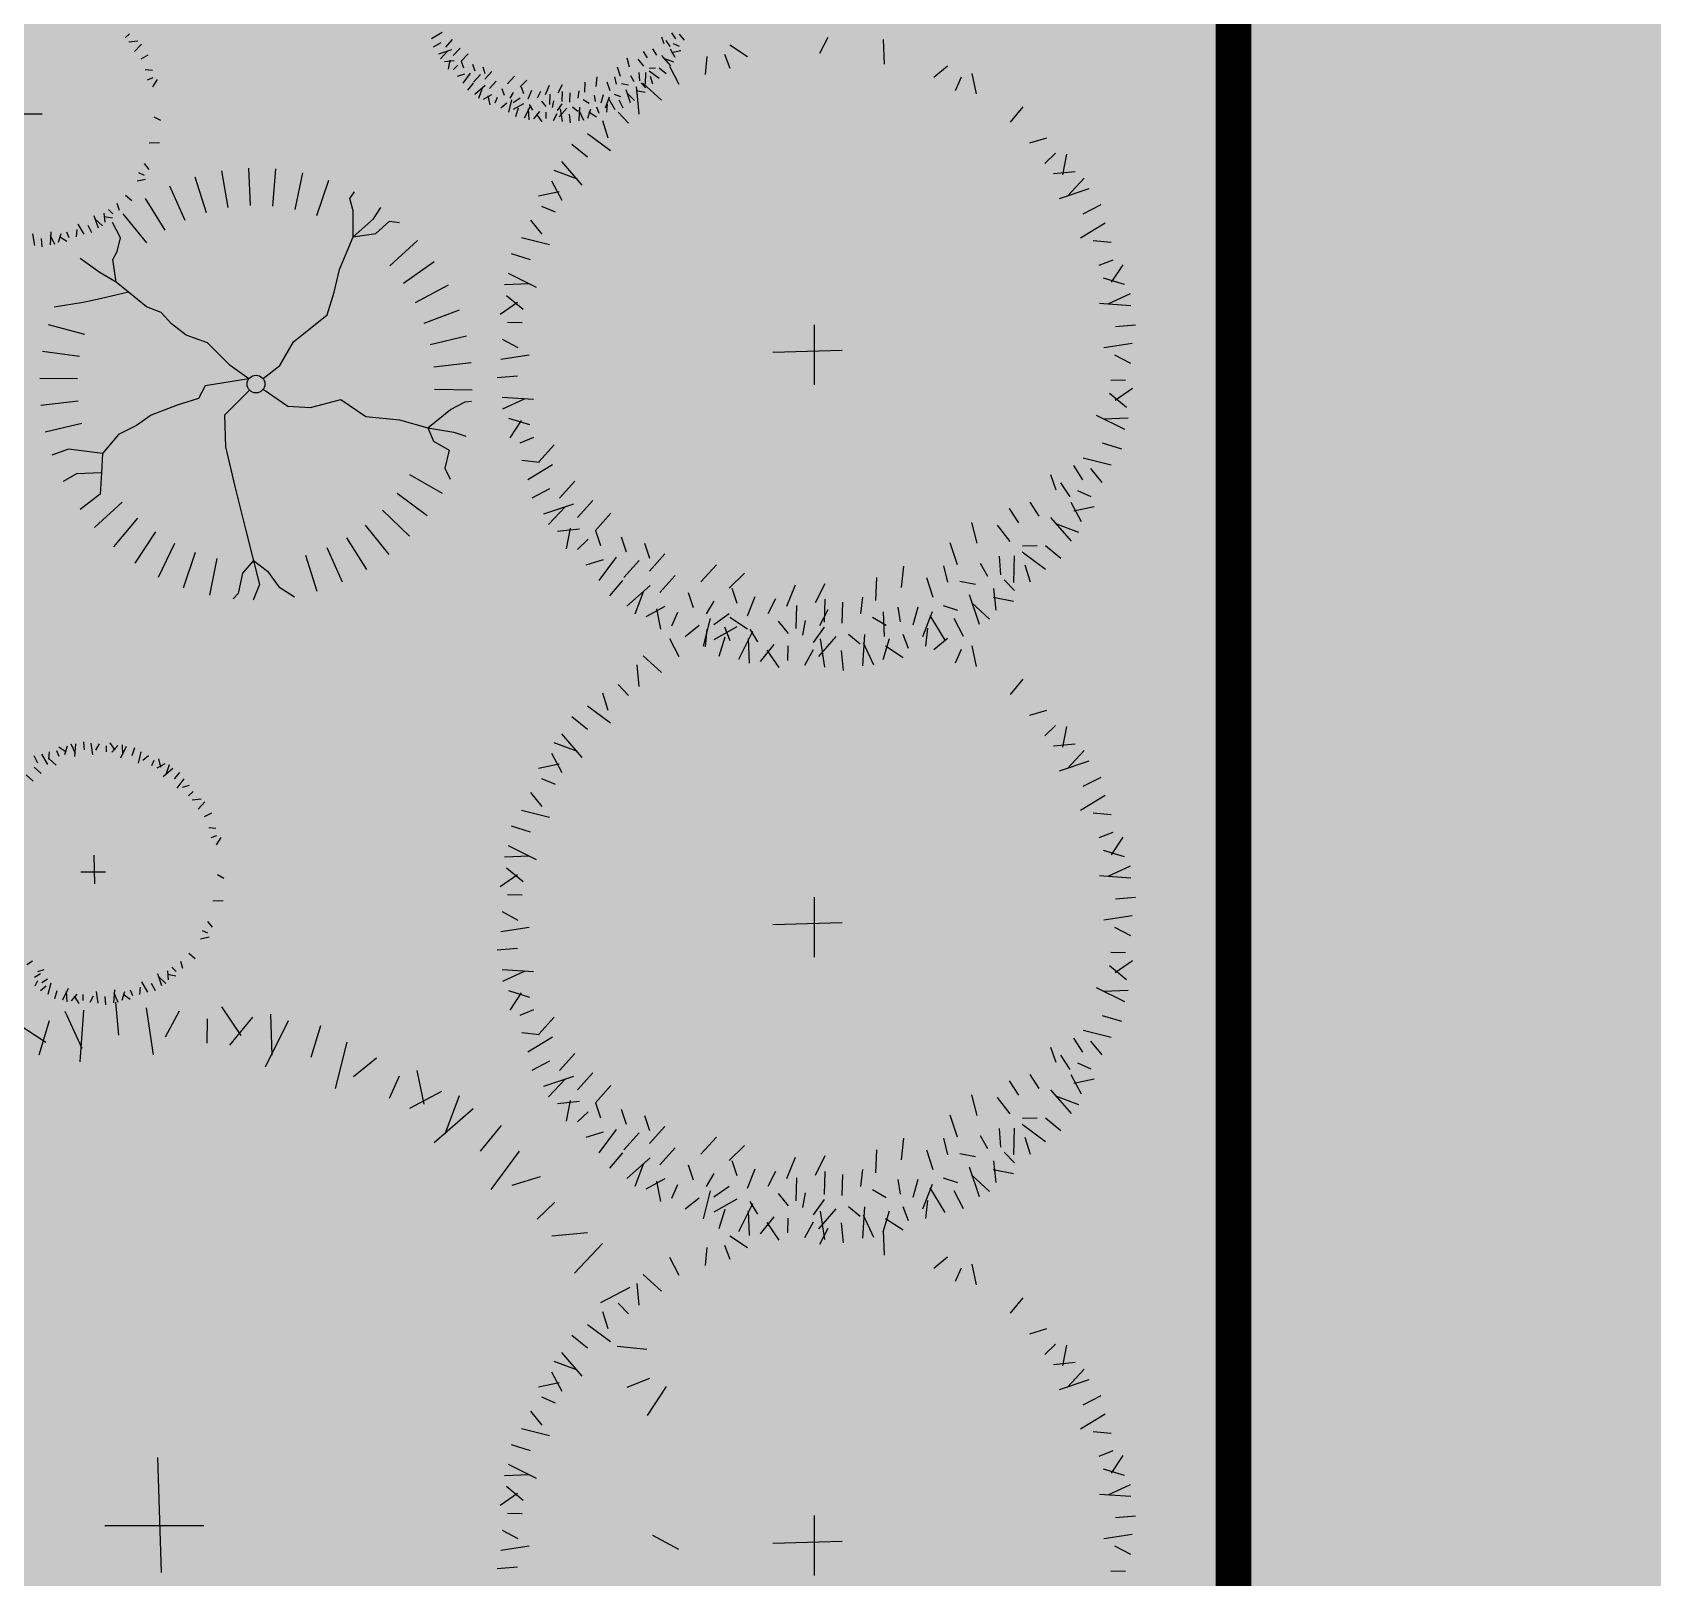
# Model space of a CAD drawing. Header units: millimetres. Extents: x 216896 to 446004, y 63591 to 243769.
# Drawn here: x 311121 to 313387, y 189688 to 191848 of the extents above; entities that cross this region are included whole.
import ezdxf

# ---------------------------------------------------------------- set-up
doc = ezdxf.new("R2010")
doc.units = ezdxf.units.MM
for name, color, linetype, true_color in [('green', 7, 'Continuous', 0x45e718), ('hatch', 7, 'Continuous', 0x515350), ('shadov', 7, 'Continuous', 0x2a3c34), ('trees', 7, 'Continuous', 0x547000)]:
    doc.layers.add(name, color=color, linetype=linetype, true_color=true_color)
doc.layers.add('wall', color=5, linetype='Continuous', lineweight=40)

msp = doc.modelspace()

# ---------------------------------------------------------------- hatches: boundary and pattern name
at = {"layer": 'hatch'}
h = msp.add_hatch(color=256, dxfattribs=at)
h.dxf.hatch_style = 1
h.paths.add_polyline_path([(312801.2, 225349), (334247.5, 225349), (334247.5, 213300), (335983.2, 213300), (335983.3, 198150.6), (333876.2, 198150.6), (333876.2, 178150), (331284.9, 178150), (331284.9, 168225), (309333.4, 168225), (309333.4, 178300), (312801.2, 178300)])
at = {"layer": 'shadov', "ltscale": 0.1}
h = msp.add_hatch(dxfattribs=at)
h.set_pattern_fill('DOTS', color=256, scale=0.001)
h.paths.add_polyline_path([(301407.1, 217899.8), (312801.2, 225349), (312801.2, 212348), (312876.2, 207772.5), (312801.2, 178300), (309333.4, 178300), (309333.4, 168225), (331284.9, 168225), (319890.8, 160775.8), (297939.4, 160775.8), (297939.4, 170850.8), (301375.7, 173101.6)])

# ---------------------------------------------------------------- linework, layer by layer
at = {"layer": 'green'}
for p, q in [((311250.9, 191840.2), (311257.1, 191846.1)), ((311268.6, 191835.5), (311256, 191834.2)), ((311273.7, 191831.7), (311264, 191821.3)), ((311694.5, 191847.8), (311679.3, 191838.7)), ((311692.7, 191833.2), (311681.8, 191827.4)), ((311708.3, 191837.9), (311698.8, 191827.3)), ((312001.1, 191841.8), (312004.2, 191832.6)), ((312007.3, 191836.8), (312012.9, 191828.1)), ((312015.2, 191847.4), (312020.8, 191838.7)), ((312017.5, 191832.2), (312025.9, 191828.5)), ((312025.7, 191845.5), (312032.7, 191837)), ((311273.2, 191811.1), (311283.4, 191816.5)), ((311707.4, 191823.7), (311689.1, 191817.5)), ((311692.2, 191811.1), (311702.5, 191822.3)), ((311697.7, 191807.2), (311711, 191808.5)), ((311703.2, 191796.3), (311705.6, 191809)), ((311719.4, 191826), (311709.9, 191815.5)), ((311730.5, 191818.1), (311721, 191807.6)), ((311952.4, 191812.5), (311955.7, 191799.6)), ((311968.1, 191810.7), (311976.1, 191800.7)), ((311975.6, 191821), (311981.2, 191812.3)), ((311988.3, 191825), (311993.9, 191816.2)), ((312001.1, 191815.5), (312013.7, 191801)), ((312018.5, 191806.2), (312004.2, 191811.5)), ((312020.1, 191812.8), (312013.7, 191824.7)), ((312028, 191822.1), (312015.3, 191819.4)), ((311278.9, 191795.9), (311289.2, 191794.9)), ((311716.5, 191802.1), (311709.9, 191795.8)), ((311725.7, 191789.4), (311715.2, 191786.3)), ((311721, 191807.6), (311724.1, 191798.3)), ((311733.6, 191791), (311723.1, 191776.8)), ((311736.8, 191803.6), (311740, 191794.4)), ((311747.9, 191789.1), (311738.4, 191778.5)), ((311751, 191799.6), (311754.2, 191790.4)), ((311763.7, 191793.1), (311754.2, 191782.5)), ((311795.4, 191786.5), (311785.9, 191775.9)), ((311910.6, 191785.7), (311909.2, 191772.5)), ((311935.3, 191785.8), (311937.6, 191775.6)), ((311939.2, 191800), (311943.5, 191786.5)), ((311957.8, 191787.5), (311962.3, 191779.4)), ((311969.4, 191791.7), (311970.3, 191780.2)), ((311978.6, 191791.9), (311978.3, 191775.6)), ((311983.7, 191798.1), (311992.9, 191798.2)), ((311983.7, 191794.4), (311997.9, 191783.8)), ((311985.2, 191786.5), (311988.4, 191775.9)), ((311997.9, 191798.3), (312007.4, 191790.4)), ((311282.3, 191781.6), (311290.3, 191784.8)), ((311295.9, 191781.9), (311289.3, 191771.7)), ((311737.6, 191776.8), (311729.7, 191767.3)), ((311754.7, 191773.6), (311740.2, 191760.9)), ((311745.5, 191756.2), (311750.8, 191770.4)), ((311770, 191779.9), (311760.5, 191769.3)), ((311777.9, 191769.3), (311781.1, 191760.1)), ((311793.8, 191764), (311789, 191756.1)), ((311812.8, 191781.2), (311803.3, 191772)), ((311804.9, 191772), (311808, 191762.7)), ((311819.1, 191766.7), (311814.3, 191754.8)), ((311831.8, 191765.4), (311827, 191756.1)), ((311843.9, 191773.8), (311838.6, 191760.7)), ((311862.1, 191774.8), (311856.3, 191762.9)), ((311862.2, 191765.3), (311861.7, 191751.2)), ((311873, 191763.3), (311872.6, 191750.6)), ((311885.3, 191766.4), (311884, 191756.1)), ((311893.8, 191778.5), (311893.3, 191764.3)), ((311924.7, 191778.6), (311928.7, 191766.5)), ((311945.3, 191776.4), (311954.9, 191774.5)), ((311951, 191768.1), (311957.1, 191749.9)), ((311963.5, 191752.9), (311952.4, 191763.2)), ((311978.4, 191763.9), (311965.7, 191766.3)), ((311967.5, 191758.4), (311966.2, 191771.8)), ((311972.6, 191777.2), (311978.9, 191770.6)), ((311752.1, 191754.6), (311764, 191760.9)), ((311761.3, 191746.7), (311758.7, 191759.4)), ((311771.4, 191757.1), (311767.8, 191748.8)), ((311784.8, 191749), (311776.3, 191742)), ((311791.5, 191753.5), (311787.2, 191736.3)), ((311803.3, 191756.1), (311793.8, 191749.5)), ((311808, 191748.2), (311793.8, 191740.3)), ((311800.6, 191741.8), (311796.9, 191730)), ((311817.7, 191745.4), (311809.1, 191728.2)), ((311815.8, 191725.8), (311815.2, 191741)), ((311815.9, 191746.9), (311820.7, 191739)), ((311833.4, 191751.7), (311839.5, 191744.2)), ((311844.8, 191761.4), (311844.3, 191747.2)), ((311850.1, 191752.2), (311848.3, 191743.1)), ((311861.7, 191748), (311855, 191738.6)), ((311868.9, 191742.2), (311858.2, 191729.9)), ((311859.3, 191740.9), (311862, 191723.4)), ((311876.8, 191743.7), (311883.9, 191737.9)), ((311886.6, 191743.5), (311885.3, 191724.3)), ((311891.5, 191754.2), (311899.9, 191749.2)), ((311898.1, 191728.2), (311902.1, 191741.1)), ((311907, 191760.3), (311908.5, 191751.2)), ((311910, 191743.7), (311913.4, 191735.2)), ((311919.4, 191760.4), (311916.4, 191749.2)), ((311928.1, 191757.4), (311922.3, 191742.2)), ((311925.3, 191747.4), (311924.1, 191736.4)), ((311926.8, 191755.3), (311935.9, 191740.1)), ((311935, 191761.4), (311943.7, 191758.4)), ((311941.5, 191753.5), (311947.2, 191742.5)), ((311134.8, 191733.4), (311100.2, 191733.4)), ((311291.2, 191730), (311300.3, 191725.1)), ((311822.5, 191726.9), (311831, 191737.3)), ((311834, 191723.1), (311826.8, 191733.8)), ((311839.4, 191736.6), (311839.2, 191727.5)), ((311854.9, 191734.2), (311849.7, 191724.5)), ((311872.2, 191733.6), (311873.3, 191721.3)), ((311892.4, 191724.7), (311886, 191738.5)), ((311910.3, 191729.2), (311899.4, 191736.2)), ((311299.1, 191693.4), (311284.8, 191692.9)), ((311269.8, 191651.9), (311277.6, 191648.5)), ((311277.4, 191664.4), (311283.9, 191656.4)), ((311279.5, 191642.4), (311267.7, 191640)), ((311239.5, 191609.1), (311242.5, 191599.2)), ((311251.4, 191620.2), (311260.3, 191612.8)), ((311207.4, 191591.9), (311213.2, 191574.8)), ((311219.2, 191577.7), (311208.8, 191587.4)), ((311233.1, 191588), (311221.2, 191590.2)), ((311222.9, 191582.8), (311221.7, 191595.4)), ((311227.7, 191600.5), (311233.6, 191594.3)), ((311121.6, 191566.4), (311124.1, 191550)), ((311133.7, 191559.6), (311134.7, 191548.1)), ((311147.1, 191568.9), (311145.9, 191550.9)), ((311152.5, 191551.3), (311146.6, 191564.2)), ((311158, 191554.6), (311161.6, 191566.6)), ((311169.3, 191555.4), (311159.2, 191562.1)), ((311169.1, 191569), (311172.2, 191561.1)), ((311183.4, 191572.5), (311182.3, 191562.2)), ((311184.8, 191579.9), (311193.4, 191565.7)), ((311198.6, 191578.2), (311203.9, 191568)), ((311129.1, 190826.2), (311123.8, 190836.4)), ((311142.9, 190824.5), (311134.3, 190838.7)), ((311144.3, 190831.9), (311145.4, 190842.2)), ((311158.6, 190835.4), (311155.5, 190843.3)), ((311158.4, 190849), (311168.5, 190842.3)), ((311169.7, 190849.8), (311166.1, 190837.8)), ((311175.1, 190853.2), (311181.1, 190840.2)), ((311180.6, 190835.5), (311181.8, 190853.5)), ((311194, 190844.8), (311193, 190856.3)), ((311206, 190838), (311203.6, 190854.4)), ((311210.2, 190844.3), (311215.1, 190853.3)), ((311224.7, 190842), (311224.9, 190850.5)), ((311229.7, 190854.6), (311236.6, 190844.6)), ((311240.6, 190851.1), (311232.6, 190841.4)), ((311245.1, 190833.7), (311253.1, 190849.9)), ((311246.8, 190852.1), (311247.4, 190837.9)), ((311261, 190837.1), (311264.5, 190848.2)), ((311269.6, 190826.2), (311273.6, 190842.3)), ((311275.8, 190830.4), (311283.8, 190836.9)), ((311133.5, 190811.6), (311123.7, 190820.5)), ((311154.5, 190823.5), (311144.7, 190832.4)), ((311288.4, 190822.8), (311291.8, 190830.6)), ((311306.5, 190825.1), (311295.3, 190819.2)), ((311297.8, 190832.5), (311300.3, 190820.7)), ((311304, 190807.4), (311317.6, 190819.2)), ((311312.6, 190823.7), (311307.7, 190810.3)), ((311320, 190804.4), (311327.4, 190813.3)), ((311122.4, 190801.2), (311112.6, 190810.1)), ((311323.7, 190791.1), (311333.6, 190804.4)), ((311331.1, 190792.5), (311341, 190795.5)), ((311339.8, 190780.7), (311346, 190786.6)), ((311357.4, 190775.9), (311344.9, 190774.7)), ((311362.6, 190772.2), (311352.9, 190761.8)), ((311362, 190751.6), (311372.3, 190757)), ((311367.8, 190736.4), (311378, 190735.3)), ((311371.2, 190722.1), (311379.2, 190725.2)), ((311384.8, 190722.3), (311378.2, 190712.2)), ((311208.8, 190657.5), (311207.6, 190697.5)), ((311223.7, 190673.8), (311189.1, 190673.8)), ((311380.1, 190670.5), (311389.2, 190665.6)), ((311387.9, 190633.9), (311373.7, 190633.4)), ((311358.6, 190592.4), (311366.4, 190588.9)), ((311366.3, 190604.9), (311372.8, 190596.9)), ((311368.4, 190582.9), (311356.5, 190580.4)), ((311121.5, 190549.5), (311113.3, 190544.3)), ((311316.5, 190540.9), (311322.4, 190534.8)), ((311328.4, 190549.6), (311331.3, 190539.7)), ((311340.2, 190560.7), (311349.1, 190553.3)), ((311132.6, 190531.7), (311124.4, 190526.5)), ((311128.2, 190522.1), (311124.8, 190514.3)), ((311137.2, 190537.5), (311128.6, 190534.6)), ((311142.4, 190524.3), (311134.3, 190519.1)), ((311147, 190518.7), (311143, 190502.6)), ((311273.7, 190520.4), (311282.2, 190506.2)), ((311287.4, 190518.7), (311292.8, 190508.5)), ((311296.3, 190532.4), (311302, 190515.3)), ((311308, 190518.2), (311297.6, 190527.8)), ((311321.9, 190528.5), (311310, 190530.7)), ((311311.8, 190523.3), (311310.5, 190535.8)), ((311140.7, 190514.5), (311132.7, 190508)), ((311155.5, 190507.8), (311152.1, 190496.7)), ((311171.5, 190511.2), (311163.5, 190495)), ((311169.7, 190492.8), (311169.2, 190507)), ((311176, 190493.8), (311184, 190503.5)), ((311186.8, 190490.3), (311180, 190500.3)), ((311191.8, 190502.9), (311191.6, 190494.4)), ((311206.3, 190500.6), (311201.4, 190491.6)), ((311210.5, 190506.9), (311212.9, 190490.5)), ((311222.5, 190500.1), (311223.6, 190488.6)), ((311236, 190509.4), (311234.8, 190491.4)), ((311241.4, 190491.7), (311235.5, 190504.7)), ((311246.8, 190495.1), (311250.5, 190507.1)), ((311258.2, 190495.9), (311248, 190502.6)), ((311258, 190509.5), (311261.1, 190501.6)), ((311272.2, 190513), (311271.2, 190502.7))]:
    msp.add_line(p, q, dxfattribs=at)
at = {"layer": 'trees'}
for p, q in [((312222.5, 191819), (312234.4, 191841.1)), ((312311.3, 191838), (312312.7, 191803.5)), ((312062.6, 191789.1), (312065.1, 191814)), ((312097.2, 191797.5), (312089.6, 191816.8)), ((312096.7, 191830.5), (312121.3, 191814.4)), ((312025.7, 191775.2), (312012.6, 191800.1)), ((312381.8, 191785.5), (312401.2, 191801.3)), ((312412.2, 191766.9), (312420.5, 191785.9)), ((312435.1, 191790.6), (312441.1, 191761.8)), ((311966.6, 191764), (311969.5, 191733.6)), ((311975.6, 191776.5), (312000.9, 191753)), ((312489.1, 191722.3), (312507, 191743.8)), ((311926.3, 191700.2), (311919.1, 191724.2)), ((311955, 191721.2), (311940.6, 191736.2)), ((311929.9, 191682.3), (311897.5, 191706.2)), ((312516, 191693.5), (312540, 191700.7)), ((311897.5, 191673.3), (311875.9, 191691.3)), ((312537, 191664.7), (312552, 191679.1)), ((312567.3, 191677.8), (312561.8, 191649)), ((311385.6, 191654.6), (311394.7, 191602.9)), ((311423.3, 191658.3), (311426, 191605.9)), ((311461.3, 191657.3), (311457.3, 191604.9)), ((311498.8, 191651.5), (311488.3, 191600.1)), ((311850.7, 191655.3), (311883.1, 191643.3)), ((311890.3, 191634.3), (311861.5, 191667.3)), ((312579.8, 191653.2), (312549.4, 191650.2)), ((311312.9, 191633.2), (311334.6, 191585.4)), ((311348.6, 191646.2), (311364.1, 191596.1)), ((311535.3, 191641), (311518.4, 191591.3)), ((311847.1, 191640.3), (311861.5, 191613.3)), ((312557.8, 191615.6), (312599.2, 191629.6)), ((312592.3, 191644.1), (312568.8, 191618.8)), ((311279.2, 191615.8), (311306.7, 191571.2)), ((311565.3, 191615.7), (311571.8, 191625.2)), ((311570, 191598.4), (311565.3, 191615.7)), ((311829.2, 191619.3), (311857.9, 191625.3)), ((311852.9, 191596.4), (311833.8, 191604.7)), ((312591, 191594.1), (312615.9, 191607.1)), ((311244.7, 191560.5), (311233.1, 191582.1)), ((311247.9, 191594.4), (311280.8, 191553.5)), ((311570, 191562.1), (311570, 191598.4)), ((311570, 191562.1), (311598.4, 191587.3)), ((311598.4, 191587.3), (311608.6, 191603)), ((311601.6, 191566.8), (311620.5, 191584.2)), ((311620.5, 191584.2), (311634.9, 191582)), ((311834.3, 191566), (311818.5, 191585.4)), ((312586.9, 191560.7), (312621.4, 191581.5)), ((311239.9, 191541.5), (311244.7, 191560.5)), ((311551, 191516.3), (311570, 191562.1)), ((311570, 191562.1), (311601.6, 191566.8)), ((311844.5, 191550.7), (311805.4, 191560.5)), ((311233.6, 191530.5), (311239.9, 191541.5)), ((311659.9, 191557), (311621.2, 191521.6)), ((311818.1, 191530.1), (311791.2, 191538.4)), ((312604.9, 191557.2), (312629.8, 191554.6)), ((311216.2, 191511.6), (311188.1, 191531.9)), ((311238.3, 191498.9), (311233.6, 191530.5)), ((311543.2, 191484.7), (311551, 191516.3)), ((311683.3, 191527.1), (311640.4, 191496.8)), ((312613.3, 191522.6), (312632.6, 191530.1)), ((312646.3, 191523.1), (312630.2, 191498.5)), ((311238.3, 191498.9), (311216.2, 191511.6)), ((311255.7, 191484.7), (311238.3, 191498.9)), ((311702.7, 191494.5), (311656.4, 191469.8)), ((311781.7, 191495.6), (311816.2, 191496.9)), ((311826.3, 191491.3), (311787.1, 191510.8)), ((312648.4, 191495.5), (312619.1, 191504.4)), ((311192.5, 191470.5), (311151.5, 191463.7)), ((311216.2, 191475.2), (311192.5, 191470.5)), ((311255.7, 191484.7), (311216.2, 191475.2)), ((311281, 191464.2), (311255.7, 191484.7)), ((311533.7, 191453.2), (311543.2, 191484.7)), ((311775.6, 191454.1), (311799.9, 191470.6)), ((311784.2, 191480.3), (311807.8, 191460.9)), ((312613.6, 191469.3), (312657.3, 191466.3)), ((312656.4, 191482.4), (312625.1, 191468)), ((311301.5, 191456.3), (311281, 191464.2)), ((311315.7, 191440.5), (311301.5, 191456.3)), ((311486.3, 191415.3), (311533.7, 191453.2)), ((311717.9, 191459.7), (311668.9, 191441)), ((311143.5, 191439.5), (311194.1, 191425.8)), ((311336.3, 191424.7), (311315.7, 191440.5)), ((311366.3, 191413.7), (311336.3, 191424.7)), ((311728.6, 191423.3), (311677.7, 191410.9)), ((311806.3, 191441.9), (311785.5, 191442.3)), ((312214.4, 191439.3), (312214.4, 191355.4)), ((312636.1, 191436.6), (312664.1, 191439.2)), ((311135.3, 191402.4), (311187.3, 191395.2)), ((311397.9, 191382.1), (311366.3, 191413.7)), ((311467.3, 191382.1), (311486.3, 191415.3)), ((311800.7, 191406.7), (311778.7, 191418.6)), ((312254, 191403.4), (312156.9, 191400.4)), ((312619.6, 191407.4), (312659.4, 191413.3)), ((311423.9, 191363.5), (311397.9, 191382.1)), ((311443.8, 191363.9), (311467.3, 191382.1)), ((311734.7, 191385.9), (311682.6, 191380)), ((311816, 191396.6), (311776.2, 191390.6)), ((312634.8, 191397.2), (312656.9, 191385.4)), ((311131.9, 191364.6), (311184.3, 191364)), ((311423.9, 191363.5), (311363.1, 191353.7)), ((311799.5, 191367.3), (311771.5, 191364.8)), ((312629.3, 191362), (312650.1, 191361.6)), ((311133.2, 191326.7), (311185.3, 191332.6)), ((311353.6, 191336.3), (311323.6, 191326.9)), ((311363.1, 191353.7), (311353.6, 191336.3)), ((311425.1, 191347.5), (311390, 191312.7)), ((311444.2, 191349.2), (311478.4, 191325.3)), ((311510, 191323.7), (311552.6, 191334.8)), ((311552.6, 191334.8), (311587.4, 191311.1)), ((311736.1, 191347.9), (311683.6, 191348.6)), ((311726.3, 191331.6), (311735.2, 191332.3)), ((311821.9, 191334.7), (311778.3, 191337.7)), ((311779.1, 191321.6), (311810.5, 191336)), ((312651.4, 191323.6), (312627.8, 191343)), ((312660, 191349.9), (312635.7, 191333.3)), ((311287.3, 191312.7), (311266.8, 191298.5)), ((311323.6, 191326.9), (311287.3, 191312.7)), ((311390, 191312.7), (311391.5, 191268.5)), ((311478.4, 191325.3), (311510, 191323.7)), ((311587.4, 191311.1), (311634.7, 191306.4)), ((311674.2, 191295.3), (311705.8, 191320.6)), ((311705.8, 191320.6), (311726.3, 191331.6)), ((312609.2, 191312.7), (312648.4, 191293.2)), ((311139.3, 191289.3), (311190.3, 191301.6)), ((311266.8, 191298.5), (311241.5, 191285.8)), ((311634.7, 191306.4), (311674.2, 191295.3)), ((311674.2, 191295.3), (311682.1, 191276.4)), ((311674.2, 191295.3), (311710.6, 191289)), ((311710.6, 191289), (311727.3, 191283.6)), ((311787.2, 191308.4), (311816.4, 191299.5)), ((311789.3, 191280.9), (311805.4, 191305.5)), ((312653.8, 191308.4), (312619.3, 191307.1)), ((311172, 191265.3), (311148.6, 191256.9)), ((311219.4, 191259), (311172, 191265.3)), ((311241.5, 191285.8), (311219.4, 191259)), ((311391.5, 191268.5), (311404.2, 191213.2)), ((311682.1, 191276.4), (311704.2, 191263.7)), ((311822.3, 191281.4), (311802.9, 191273.8)), ((311851.2, 191271.5), (311829.6, 191247.6)), ((312617.5, 191273.9), (312644.3, 191265.6)), ((311219.4, 191259), (311217.8, 191232.2)), ((311704.2, 191263.7), (311697.9, 191238.5)), ((311830.7, 191246.8), (311805.8, 191249.3)), ((311848.6, 191243.2), (311814.1, 191222.5)), ((312577.3, 191242.2), (312590.1, 191222.4)), ((312591, 191253.2), (312630.1, 191243.5)), ((311183.1, 191230.6), (311164.2, 191220)), ((311217.8, 191232.2), (311183.1, 191230.6)), ((311217.8, 191232.2), (311216.2, 191202.2)), ((311694.7, 191203.4), (311649, 191229.3)), ((311697.9, 191238.5), (311705.4, 191223.5)), ((311880, 191220.6), (311858.4, 191196.6)), ((312545.3, 191229.6), (312552.5, 191208.6)), ((312601.2, 191238), (312617.1, 191218.6)), ((311216.2, 191202.2), (311188, 191180.7)), ((311404.2, 191213.2), (311420, 191151.7)), ((311673.5, 191172), (311631.4, 191203.3)), ((311844.6, 191209.9), (311819.7, 191196.8)), ((312559.3, 191218.2), (312572.1, 191198.4)), ((312582.7, 191207.6), (312601.7, 191199.3)), ((311208, 191155.6), (311246.7, 191191)), ((311648.5, 191143.4), (311610.7, 191179.8)), ((311877.8, 191188.3), (311836.3, 191174.4)), ((311843.3, 191159.8), (311866.7, 191185.1)), ((311905.2, 191193.6), (311883.6, 191169.6)), ((311930.3, 191175.6), (311908.7, 191151.7)), ((312487.4, 191182.3), (312500.2, 191162.4)), ((312516.2, 191191.2), (312529, 191171.4)), ((312588.4, 191163.7), (312574, 191190.6)), ((312606.4, 191184.6), (312577.6, 191178.6)), ((311235, 191128.9), (311268.9, 191168.8)), ((311420, 191151.7), (311438.9, 191075.9)), ((311620.1, 191118.2), (311587.2, 191159.1)), ((311855.8, 191150.8), (311886.2, 191153.7)), ((311868.3, 191126.1), (311873.7, 191155)), ((311908.7, 191151.7), (311915.9, 191130.7)), ((312434.7, 191162.9), (312442.1, 191133.7)), ((312470.4, 191158.8), (312488.4, 191136)), ((312545.3, 191169.6), (312574, 191136.7)), ((312584.8, 191148.7), (312552.5, 191160.7)), ((311265, 191105.7), (311293.7, 191149.6)), ((311297.8, 191086.5), (311320.7, 191133.7)), ((311588.8, 191096.8), (311561.2, 191141.4)), ((311898.5, 191139.2), (311883.6, 191124.8)), ((311944.7, 191142.7), (311951.9, 191121.7)), ((311977.1, 191133.7), (311984.3, 191112.7)), ((312404.5, 191134.6), (312414.5, 191103.9)), ((312505.8, 191130.1), (312526.7, 191130.5)), ((312538.1, 191130.7), (312559.6, 191112.7)), ((311332.7, 191071.6), (311349.5, 191121.3)), ((311369.2, 191061.1), (311379.6, 191112.5)), ((311430.5, 191109.7), (311415.2, 191091.7)), ((311430.5, 191109.7), (311450, 191094.8)), ((311519.4, 191066.4), (311503.8, 191116.5)), ((311555, 191079.4), (311533.3, 191127.1)), ((311919.5, 191110.5), (311895.5, 191103.3)), ((311937.5, 191114.1), (311913.5, 191081.7)), ((311969.9, 191109.7), (311948.3, 191085.7)), ((312005.8, 191118.7), (311984.3, 191094.7)), ((312446.9, 191106), (312457, 191087.7)), ((312473.2, 191115.7), (312475.4, 191089.5)), ((312494.2, 191116.1), (312493.6, 191079)), ((312505.7, 191121.7), (312538.1, 191097.7)), ((311415.2, 191091.7), (311408.9, 191063.3)), ((311450, 191094.8), (311465.8, 191072.7)), ((312020.2, 191088.7), (311998.7, 191064.8)), ((312077.8, 191103.7), (312056.2, 191079.8)), ((312117.3, 191091.7), (312095.7, 191070.8)), ((312301.6, 191085.7), (312300.4, 191053.5)), ((312339.6, 191101.9), (312336.5, 191072)), ((312371.8, 191085.9), (312380.8, 191058.4)), ((312395.7, 191102.1), (312401, 191079.1)), ((312509.3, 191103.7), (312516.5, 191079.8)), ((311408.9, 191063.3), (311402.1, 191055.8)), ((311438.9, 191075.9), (311430, 191054.1)), ((311465.8, 191072.7), (311487.7, 191058.9)), ((311946.5, 191081.7), (311928.5, 191060.1)), ((311985.4, 191074.5), (311952.5, 191045.7)), ((311964.5, 191034.9), (311976.5, 191067.3)), ((312038.2, 191064.8), (312045.4, 191043.8)), ((312099.3, 191070.8), (312106.5, 191049.8)), ((312188.1, 191075), (312176, 191045.1)), ((312229.3, 191077.2), (312216.2, 191050.2)), ((312418.5, 191080.9), (312440.3, 191076.6)), ((312431.4, 191062), (312445.4, 191020.5)), ((312469, 191040), (312466, 191070.4)), ((312480.5, 191082.7), (312494.9, 191067.8)), ((311979.5, 191031.3), (312006.4, 191045.7)), ((312000.4, 191013.4), (311994.4, 191042.1)), ((312074.2, 191052.8), (312063.4, 191034.8)), ((312131.7, 191058.8), (312120.9, 191031.8)), ((312160.5, 191055.8), (312149.7, 191034.8)), ((312190.1, 191046.7), (312189, 191014.5)), ((312222.5, 191018.8), (312234.4, 191040.9)), ((312229.6, 191055.7), (312228.5, 191023.5)), ((312254.1, 191051.2), (312253.2, 191022.2)), ((312282.2, 191058.2), (312279.2, 191034.8)), ((312311.3, 191037.8), (312312.7, 191003.3)), ((312331.6, 191044.4), (312334.8, 191023.7)), ((312359.6, 191044.5), (312352.7, 191019.1)), ((312395.2, 191046.9), (312415, 191040.1)), ((312459.9, 191027.5), (312434.6, 191051)), ((312493.6, 191052.5), (312464.8, 191057.9)), ((312023.4, 191037.1), (312015.1, 191018)), ((312053.8, 191018.5), (312034.4, 191002.7)), ((312069, 191028.7), (312059.3, 190989.6)), ((312095.7, 191034.8), (312074.2, 191019.8)), ((312106.5, 191016.8), (312074.2, 190998.8)), ((312097.2, 190997.3), (312089.6, 191016.6)), ((312096.7, 191030.3), (312121.3, 191014.2)), ((312164.2, 191024.8), (312178.2, 191007.6)), ((312202.1, 191025.9), (312198.1, 191005.3)), ((312228.5, 191016.4), (312213.4, 190994.9)), ((312296.3, 191030.4), (312315.3, 191019)), ((312379.5, 191037.6), (312366.2, 191003.1)), ((312376.5, 191032.9), (312397.3, 190998.3)), ((312409.9, 191028.8), (312422.9, 191003.9)), ((312025.7, 190975), (312012.6, 190999.9)), ((312062.6, 190988.9), (312065.1, 191013.8)), ((312089.7, 191002.3), (312081.4, 190975.4)), ((312128.5, 191010.5), (312109, 190971.3)), ((312124.2, 190965.9), (312122.9, 191000.4)), ((312124.5, 191013.8), (312135.3, 190995.8)), ((312244.8, 191003.2), (312220.6, 190975.2)), ((312223.2, 191000.2), (312229.1, 190960.4)), ((312262.8, 191006.5), (312279, 190993.3)), ((312285.1, 191006.1), (312282.1, 190962.5)), ((312298.2, 190963.3), (312283.8, 190994.7)), ((312311.3, 190971.4), (312320.2, 191000.6)), ((312338.4, 191006.5), (312345.9, 190987.1)), ((312373, 191014.9), (312370.4, 190990)), ((312381.8, 190985.3), (312401.2, 191001.1)), ((311975.6, 190976.3), (312000.9, 190952.8)), ((312139.4, 190968.4), (312158.8, 190992)), ((312165.7, 190959.8), (312149.1, 190984.1)), ((312177.8, 190990.5), (312177.4, 190969.7)), ((312213, 190984.9), (312201.2, 190962.9)), ((312252.4, 190983.7), (312255, 190955.7)), ((312338.9, 190973.5), (312314.3, 190989.6)), ((312412.2, 190966.7), (312420.5, 190985.7)), ((312435.1, 190990.4), (312441.1, 190961.6)), ((311966.6, 190963.8), (311969.5, 190933.4)), ((311955, 190921), (311940.6, 190936)), ((312489.1, 190922.1), (312507, 190943.7)), ((311929.9, 190882.1), (311897.5, 190906)), ((311926.3, 190900), (311919.1, 190924)), ((311897.5, 190873.1), (311875.9, 190891.1)), ((312516, 190893.3), (312540, 190900.5)), ((311890.3, 190834.1), (311861.5, 190867.1)), ((312537, 190864.5), (312552, 190878.9)), ((312567.3, 190877.6), (312561.8, 190848.8)), ((311847.1, 190840.1), (311861.5, 190813.1)), ((311850.7, 190855.1), (311883.1, 190843.1)), ((312579.8, 190853), (312549.4, 190850)), ((312592.3, 190843.9), (312568.8, 190818.6)), ((311829.2, 190819.1), (311857.9, 190825.1)), ((312557.8, 190815.4), (312599.2, 190829.4)), ((311852.9, 190796.2), (311833.8, 190804.5)), ((312591, 190793.9), (312615.9, 190806.9)), ((311834.3, 190765.8), (311818.5, 190785.2)), ((312586.9, 190760.5), (312621.4, 190781.3)), ((311844.5, 190750.5), (311805.4, 190760.3)), ((312604.9, 190757), (312629.8, 190754.4)), ((311818.1, 190729.9), (311791.2, 190738.2)), ((312613.3, 190722.4), (312632.6, 190729.9)), ((312646.3, 190722.9), (312630.2, 190698.3)), ((311826.3, 190691.1), (311787.1, 190710.6)), ((312648.4, 190695.3), (312619.1, 190704.2)), ((311781.7, 190695.4), (311816.2, 190696.7)), ((311784.2, 190680.1), (311807.8, 190660.7)), ((312656.4, 190682.2), (312625.1, 190667.8)), ((311775.6, 190653.9), (311799.9, 190670.4)), ((312613.6, 190669.1), (312657.3, 190666.1)), ((311806.3, 190641.7), (311785.5, 190642.1)), ((312214.4, 190639.1), (312214.4, 190555.2)), ((312636.1, 190636.4), (312664.1, 190639)), ((311800.7, 190606.5), (311778.7, 190618.4)), ((312619.6, 190607.2), (312659.4, 190613.1)), ((311816, 190596.4), (311776.2, 190590.4)), ((312254, 190603.2), (312156.9, 190600.2)), ((312634.8, 190597), (312656.9, 190585.2)), ((311799.5, 190567.1), (311771.5, 190564.6)), ((312629.3, 190561.8), (312650.1, 190561.4)), ((312651.4, 190523.4), (312627.8, 190542.8)), ((312660, 190549.7), (312635.7, 190533.1)), ((311821.9, 190534.5), (311778.3, 190537.5)), ((311779.1, 190521.4), (311810.5, 190535.8)), ((311787.2, 190508.2), (311816.4, 190499.3)), ((311789.3, 190480.7), (311805.4, 190505.3)), ((312609.2, 190512.5), (312648.4, 190493)), ((312653.8, 190508.2), (312619.3, 190506.9)), ((311166.6, 190479.5), (311190.4, 190427.7)), ((311188.3, 190408.8), (311193.2, 190480.9)), ((311242.3, 190445.9), (311238.1, 190492.1)), ((311290.6, 190418.6), (311280.8, 190484.4)), ((311307.4, 190443.8), (311327, 190480.2)), ((311385.6, 190485.4), (311412.9, 190445.3)), ((311429, 190471.2), (311396.9, 190432.2)), ((311454.1, 190475.2), (311456.3, 190418.2)), ((311822.3, 190481.2), (311802.9, 190473.6)), ((311851.2, 190471.3), (311829.6, 190447.4)), ((312617.5, 190473.7), (312644.3, 190465.4)), ((311099.4, 190462.7), (311140, 190436.1)), ((311144.9, 190466.2), (311130.2, 190417.9)), ((311365.5, 190434.7), (311366.2, 190469)), ((311447.1, 190401.5), (311479.3, 190466.3)), ((311511.1, 190415.2), (311524.9, 190459.5)), ((311830.7, 190446.6), (311805.8, 190449.1)), ((312591, 190453), (312630.1, 190443.3)), ((311545.3, 190371.5), (311561.5, 190436)), ((311848.6, 190443), (311814.1, 190422.3)), ((312545.3, 190429.4), (312552.5, 190408.4)), ((312577.3, 190442), (312590.1, 190422.2)), ((312601.2, 190437.8), (312617.1, 190418.4)), ((311570.5, 190388.3), (311602.6, 190414.5)), ((311844.6, 190409.7), (311819.7, 190396.6)), ((311880, 190420.4), (311858.4, 190396.4)), ((312559.3, 190418), (312572.1, 190398.2)), ((312582.7, 190407.4), (312601.7, 190399.1)), ((311620.7, 190357.7), (311634.5, 190389.1)), ((311658.7, 190396.8), (311668.6, 190349.3)), ((311877.8, 190388.1), (311836.3, 190374.2)), ((311843.3, 190359.6), (311866.7, 190384.9)), ((311905.2, 190393.4), (311883.6, 190369.4)), ((312487.4, 190382.1), (312500.2, 190362.2)), ((312516.2, 190391), (312529, 190371.2)), ((312588.4, 190363.5), (312574, 190390.4)), ((312606.4, 190384.4), (312577.6, 190378.4)), ((311693.3, 190367.1), (311648.8, 190343.3)), ((311718.1, 190361.2), (311698.3, 190307.7)), ((311930.3, 190375.4), (311908.7, 190351.5)), ((312434.7, 190362.7), (312442.1, 190333.5)), ((312470.4, 190358.6), (312488.4, 190335.8)), ((312545.3, 190369.4), (312574, 190336.5)), ((312584.8, 190348.5), (312552.5, 190360.5)), ((311683.4, 190295.8), (311737.9, 190343.3)), ((311855.8, 190350.6), (311886.2, 190353.5)), ((311868.3, 190325.9), (311873.7, 190354.8)), ((311898.5, 190339), (311883.6, 190324.6)), ((311908.7, 190351.5), (311915.9, 190330.5)), ((311944.7, 190342.5), (311951.9, 190321.5)), ((311747.8, 190283.9), (311777.5, 190319.6)), ((311937.5, 190313.9), (311913.5, 190281.5)), ((311977.1, 190333.5), (311984.3, 190312.5)), ((312005.8, 190318.5), (311984.3, 190294.5)), ((312404.5, 190334.4), (312414.5, 190303.7)), ((312473.2, 190315.5), (312475.4, 190289.3)), ((312494.2, 190315.9), (312493.6, 190278.8)), ((312505.7, 190321.5), (312538.1, 190297.5)), ((312505.8, 190329.9), (312526.7, 190330.3)), ((312538.1, 190330.5), (312559.6, 190312.5)), ((311919.5, 190310.3), (311895.5, 190303.1)), ((311969.9, 190309.5), (311948.3, 190285.5)), ((312077.8, 190303.5), (312056.2, 190279.6)), ((312117.3, 190291.5), (312095.7, 190270.6)), ((312339.6, 190301.8), (312336.5, 190271.8)), ((312395.7, 190301.9), (312401, 190278.9)), ((312446.9, 190305.8), (312457, 190287.5)), ((312509.3, 190303.5), (312516.5, 190279.6)), ((311762.7, 190230.4), (311802.3, 190283.9)), ((311946.5, 190281.5), (311928.5, 190259.9)), ((311985.4, 190274.3), (311952.5, 190245.5)), ((312020.2, 190288.5), (311998.7, 190264.6)), ((312099.3, 190270.6), (312106.5, 190249.6)), ((312188.1, 190274.8), (312176, 190244.9)), ((312229.3, 190277.1), (312216.2, 190250)), ((312301.6, 190285.5), (312300.4, 190253.3)), ((312371.8, 190285.7), (312380.8, 190258.2)), ((312418.5, 190280.7), (312440.3, 190276.4)), ((312469, 190239.8), (312466, 190270.2)), ((312480.5, 190282.5), (312494.9, 190267.6)), ((311792.4, 190236.4), (311832, 190248.3)), ((311964.5, 190234.7), (311976.5, 190267.1)), ((311979.5, 190231.1), (312006.4, 190245.5)), ((312038.2, 190264.6), (312045.4, 190243.6)), ((312074.2, 190252.6), (312063.4, 190234.6)), ((312131.7, 190258.6), (312120.9, 190231.6)), ((312160.5, 190255.6), (312149.7, 190234.6)), ((312190.1, 190246.6), (312189, 190214.3)), ((312229.6, 190255.5), (312228.5, 190223.3)), ((312254.1, 190251), (312253.2, 190222)), ((312282.2, 190258), (312279.2, 190234.6)), ((312395.2, 190246.7), (312415, 190239.9)), ((312431.4, 190261.8), (312445.4, 190220.3)), ((312459.9, 190227.3), (312434.6, 190250.8)), ((312493.6, 190252.3), (312464.8, 190257.7)), ((312000.4, 190213.2), (311994.4, 190241.9)), ((312023.4, 190236.9), (312015.1, 190217.8)), ((312069, 190228.5), (312059.3, 190189.4)), ((312095.7, 190234.6), (312074.2, 190219.6)), ((312164.2, 190224.6), (312178.2, 190207.4)), ((312202.1, 190225.7), (312198.1, 190205.1)), ((312296.3, 190230.2), (312315.3, 190218.8)), ((312331.6, 190244.2), (312334.8, 190223.5)), ((312359.6, 190244.3), (312352.7, 190218.9)), ((312379.5, 190237.4), (312366.2, 190202.9)), ((312376.5, 190232.7), (312397.3, 190198.1)), ((312409.9, 190228.6), (312422.9, 190203.7)), ((311827, 190188.8), (311851.8, 190212.6)), ((312053.8, 190218.3), (312034.4, 190202.5)), ((312106.5, 190216.6), (312074.2, 190198.6)), ((312089.7, 190202.1), (312081.4, 190175.2)), ((312128.5, 190210.3), (312109, 190171.1)), ((312124.2, 190165.7), (312122.9, 190200.2)), ((312124.5, 190213.6), (312135.3, 190195.7)), ((312228.5, 190216.2), (312213.4, 190194.7)), ((312244.8, 190203), (312220.6, 190175)), ((312223.2, 190200), (312229.1, 190160.2)), ((312262.8, 190206.3), (312279, 190193.1)), ((312285.1, 190205.9), (312282.1, 190162.3)), ((312311.3, 190171.2), (312320.2, 190200.4)), ((312338.4, 190206.3), (312345.9, 190187)), ((312373, 190214.7), (312370.4, 190189.8)), ((312139.4, 190168.2), (312158.8, 190191.8)), ((312165.7, 190159.6), (312149.1, 190183.9)), ((312177.8, 190190.3), (312177.4, 190169.5)), ((312213, 190184.7), (312201.2, 190162.7)), ((312252.4, 190183.5), (312255, 190155.5)), ((312298.2, 190163.1), (312283.8, 190194.5)), ((312338.9, 190173.3), (312314.3, 190189.4)), ((311897.8, 190169.8), (311847.5, 190164.9)), ((311918.4, 190154.8), (311879.6, 190113)), ((312096.7, 190165.4), (312121.3, 190149.3)), ((312222.5, 190154), (312234.4, 190176)), ((312311.3, 190173), (312312.7, 190138.5)), ((312025.7, 190110.2), (312012.6, 190135)), ((312062.6, 190124.1), (312065.1, 190149)), ((312097.2, 190132.4), (312089.6, 190151.8)), ((312381.8, 190120.4), (312401.2, 190136.2)), ((311975.6, 190111.4), (312000.9, 190088)), ((312412.2, 190101.9), (312420.5, 190120.9)), ((312435.1, 190125.6), (312441.1, 190096.8)), ((311916.2, 190072.1), (311957.3, 190093.6)), ((311966.6, 190099), (311969.5, 190068.6)), ((311955, 190056.2), (311940.6, 190071.2)), ((312489.1, 190057.2), (312507, 190078.8)), ((311929.9, 190017.2), (311897.5, 190041.2)), ((311926.3, 190035.2), (311919.1, 190059.2)), ((311897.5, 190008.2), (311875.9, 190026.2)), ((312516, 190028.5), (312540, 190035.7)), ((311890.3, 189969.3), (311861.5, 190002.2)), ((311939.2, 190011.1), (311980.4, 190006.9)), ((312537, 189999.7), (312552, 190014.1)), ((312567.3, 190012.8), (312561.8, 189983.9)), ((311847.1, 189975.3), (311861.5, 189948.3)), ((311850.7, 189990.3), (311883.1, 189978.3)), ((312579.8, 189988.2), (312549.4, 189985.2)), ((312592.3, 189979.1), (312568.8, 189953.8)), ((311829.2, 189954.3), (311857.9, 189960.3)), ((311953, 189953.9), (311985, 189966.4)), ((312007.6, 189954.8), (311981, 189914.1)), ((312557.8, 189950.6), (312599.2, 189964.6)), ((311852.9, 189931.3), (311833.8, 189939.7)), ((312591, 189929), (312615.9, 189942.1)), ((311834.3, 189900.9), (311818.5, 189920.3)), ((312586.9, 189895.7), (312621.4, 189916.4)), ((311844.5, 189885.7), (311805.4, 189895.5)), ((312604.9, 189892.1), (312629.8, 189889.6)), ((311818.1, 189865), (311791.2, 189873.4)), ((312613.3, 189857.5), (312632.6, 189865.1)), ((311301.8, 189694.8), (311296.9, 189855.3)), ((311826.3, 189826.3), (311787.1, 189845.7)), ((312648.4, 189830.5), (312619.1, 189839.4)), ((312646.3, 189858.1), (312630.2, 189833.5)), ((311781.7, 189830.5), (311816.2, 189831.8)), ((311784.2, 189815.3), (311807.8, 189795.9)), ((312656.4, 189817.4), (312625.1, 189803)), ((311775.6, 189789), (311799.9, 189805.6)), ((312613.6, 189804.2), (312657.3, 189801.3)), ((311806.3, 189776.9), (311785.5, 189777.3)), ((312214.4, 189774.3), (312214.4, 189690.4)), ((312636.1, 189771.6), (312664.1, 189774.1)), ((311361.2, 189760.2), (311222.6, 189760.2)), ((311800.7, 189741.7), (311778.7, 189753.6)), ((311988.7, 189746.8), (312025.1, 189727.2)), ((312619.6, 189742.4), (312659.4, 189748.3)), ((311816, 189731.5), (311776.2, 189725.6)), ((312254, 189738.3), (312156.9, 189735.3)), ((312634.8, 189732.2), (312656.9, 189720.3)), ((311799.5, 189702.3), (311771.5, 189699.8)), ((312629.3, 189697), (312650.1, 189696.6))]:
    msp.add_line(p, q, dxfattribs=at)
msp.add_circle((311434, 191356.3), 12.4, dxfattribs=at)
at = {"layer": 'wall', "const_width": 50}
msp.add_lwpolyline([(312801.2, 225349), (334247.5, 225349), (334247.5, 213300), (335983.2, 213300), (335983.3, 198150.6), (333876.2, 198150.6), (333876.2, 178150), (331284.9, 178150), (331284.9, 168225), (309333.4, 168225), (309333.4, 178300), (312801.2, 178300), (312801.2, 225349)], dxfattribs=at)

doc.saveas('drawing.dxf')
